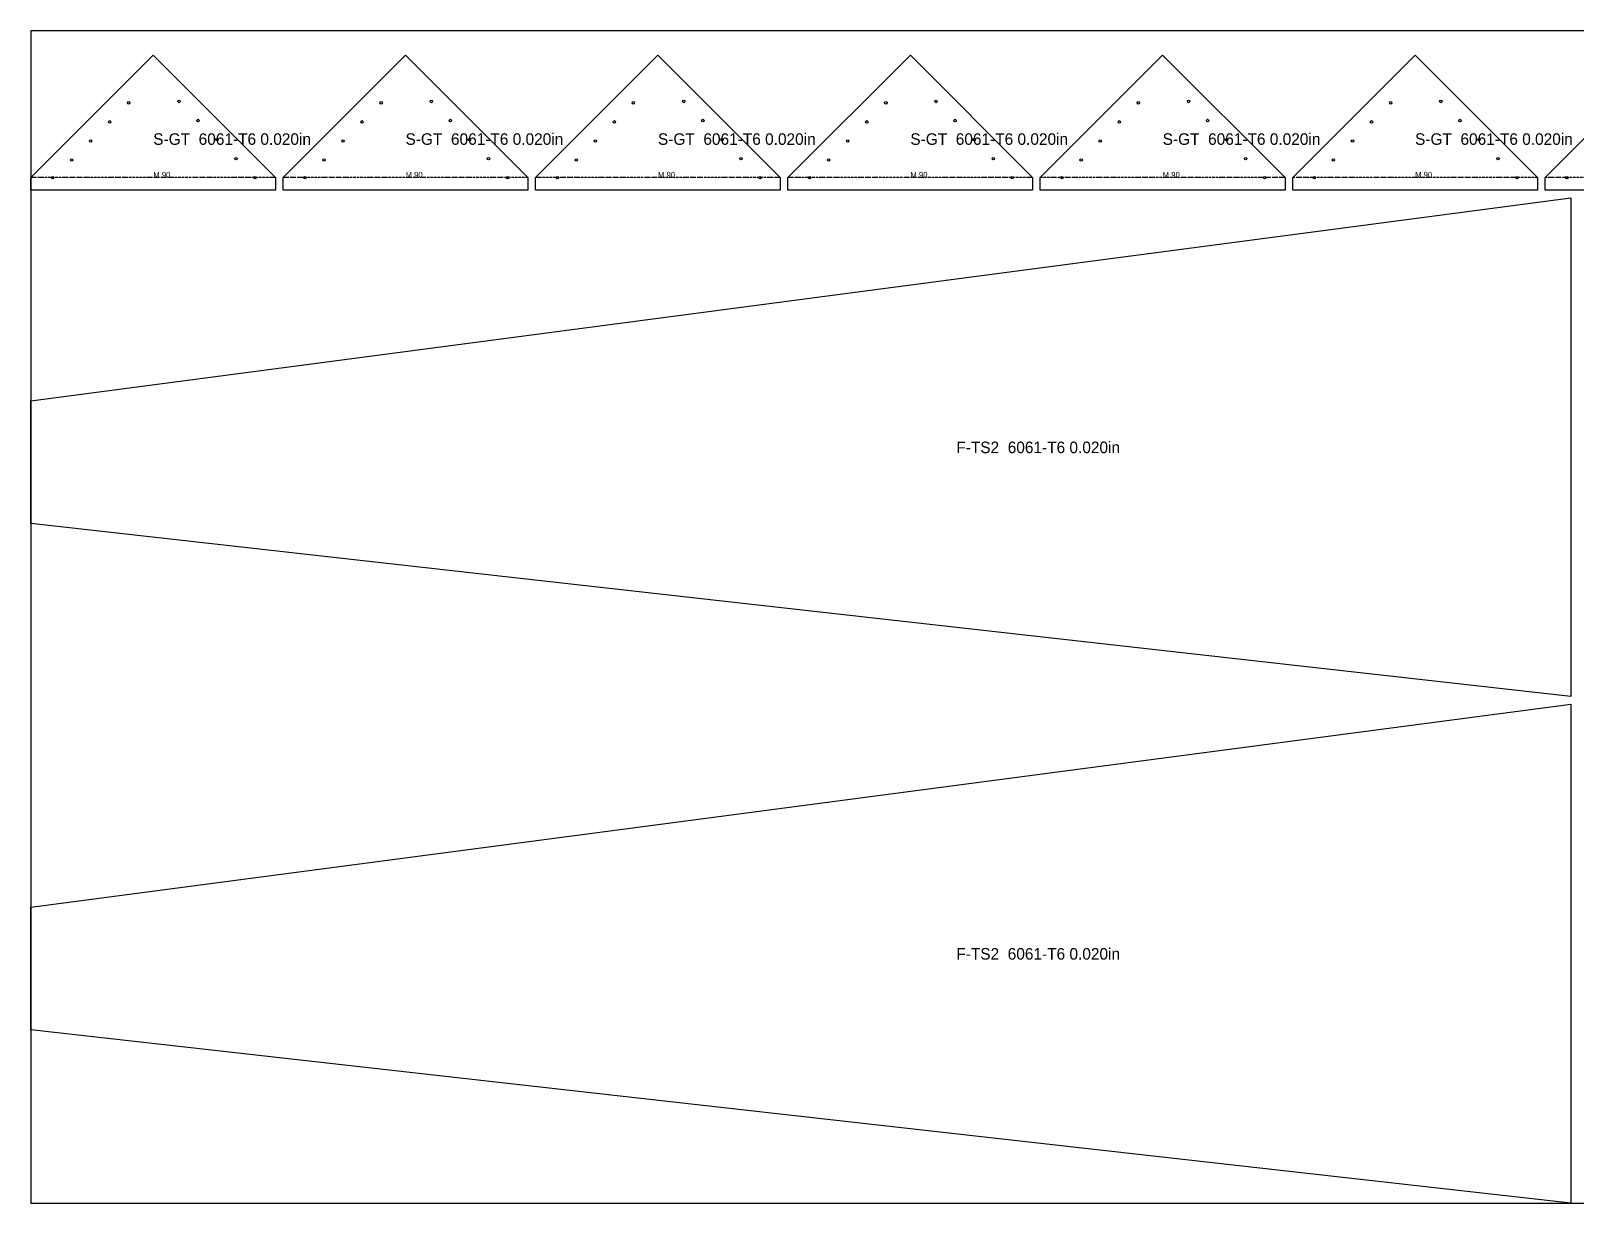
# Model space of a CAD drawing. Header units: millimetres. Extents: x 0 to 2508, y 0 to 1219.
# Drawn here: x 0 to 1607, y 0 to 1219 of the extents above; entities that cross this region are included whole.
import ezdxf

# ---------------------------------------------------------------- set-up
doc = ezdxf.new("R2010")
doc.units = ezdxf.units.MM
doc.linetypes.add('DASHDOT', pattern=[3.556, 2.54, -0.508, 0, -0.508])
for name, color, linetype in [('CUT', 7, 'CONTINUOUS'), ('ETCH', 8, 'CONTINUOUS'), ('HOLE', 6, 'CONTINUOUS'), ('MOUNTAIN', 5, 'DASHDOT')]:
    doc.layers.add(name, color=color, linetype=linetype)

msp = doc.modelspace()

# ---------------------------------------------------------------- linework, layer by layer
at = {"layer": 'CUT'}
for points in [[(254.6, 1066.4), (254.6, 1066.4), (254.6, 1053.4), (0, 1053.4), (0, 1066.4), (127.3, 1193.7), (254.6, 1066.4), (254.6, 1066.4), (254.6, 1066.4)], [(517.1, 1066.4), (517.1, 1066.4), (517.1, 1053.4), (262.6, 1053.4), (262.6, 1066.4), (389.8, 1193.7), (517.1, 1066.4), (517.1, 1066.4), (517.1, 1066.4)], [(779.7, 1066.4), (779.7, 1066.4), (779.7, 1053.4), (525.1, 1053.4), (525.1, 1066.4), (652.4, 1193.7), (779.7, 1066.4), (779.7, 1066.4), (779.7, 1066.4)], [(1042.2, 1066.4), (1042.2, 1066.4), (1042.2, 1053.4), (787.7, 1053.4), (787.7, 1066.4), (915, 1193.7), (1042.2, 1066.4), (1042.2, 1066.4), (1042.2, 1066.4)], [(1304.8, 1066.4), (1304.8, 1066.4), (1304.8, 1053.4), (1050.2, 1053.4), (1050.2, 1066.4), (1177.5, 1193.7), (1304.8, 1066.4), (1304.8, 1066.4), (1304.8, 1066.4)], [(1567.4, 1066.4), (1567.4, 1066.4), (1567.4, 1053.4), (1312.8, 1053.4), (1312.8, 1066.4), (1440.1, 1193.7), (1567.4, 1066.4), (1567.4, 1066.4), (1567.4, 1066.4)], [(1829.9, 1066.4), (1829.9, 1066.4), (1829.9, 1053.4), (1575.4, 1053.4), (1575.4, 1066.4), (1702.6, 1193.7), (1829.9, 1066.4), (1829.9, 1066.4), (1829.9, 1066.4)], [(1602.1, 526.7), (0, 706.9), (0, 834.3), (1602.1, 1045.4), (1602.1, 526.7)], [(1602.1, 0), (0, 180.2), (0, 307.6), (1602.1, 518.7), (1602.1, 0)]]:
    msp.add_lwpolyline(points, close=True, dxfattribs=at)
at = {"layer": 'ETCH'}
msp.add_lwpolyline([(0, 0), (2438, 0), (2438, 1219), (0, 1219)], close=True, dxfattribs=at)
at = {"layer": 'HOLE'}
for centre in [(101.8, 1144.2), (154.1, 1145.6), (364.4, 1144.2), (416.7, 1145.6), (626.9, 1144.2), (679.3, 1145.6), (889.5, 1144.2), (941.8, 1145.6), (1152.1, 1144.2), (1204.4, 1145.6), (1414.6, 1144.2), (1466.9, 1145.6), (82, 1124.4), (173.9, 1125.8), (344.6, 1124.4), (436.5, 1125.8), (607.1, 1124.4), (699.1, 1125.8), (869.7, 1124.4), (961.6, 1125.8), (1132.3, 1124.4), (1224.2, 1125.8), (1394.8, 1124.4), (1486.7, 1125.8), (62.2, 1104.6), (193.7, 1106), (324.8, 1104.6), (456.3, 1106), (587.3, 1104.6), (718.9, 1106), (849.9, 1104.6), (981.4, 1106), (1112.5, 1104.6), (1244, 1106), (1375, 1104.6), (1506.5, 1106), (42.4, 1084.8), (213.5, 1086.2), (305, 1084.8), (476.1, 1086.2), (567.5, 1084.8), (738.7, 1086.2), (830.1, 1084.8), (1001.2, 1086.2), (1092.7, 1084.8), (1263.8, 1086.2), (1355.2, 1084.8), (1526.3, 1086.2), (22.6, 1066.4), (233.3, 1066.4), (285.2, 1066.4), (495.9, 1066.4), (547.7, 1066.4), (758.5, 1066.4), (810.3, 1066.4), (1021, 1066.4), (1072.9, 1066.4), (1283.6, 1066.4), (1335.4, 1066.4), (1546.1, 1066.4), (1598, 1066.4)]:
    msp.add_circle(centre, 1.25, dxfattribs=at)
at = {"layer": 'MOUNTAIN'}
for p, q in [((254.6, 1066.4), (0, 1066.4)), ((517.1, 1066.4), (262.6, 1066.4)), ((779.7, 1066.4), (525.1, 1066.4)), ((1042.2, 1066.4), (787.7, 1066.4)), ((1304.8, 1066.4), (1050.2, 1066.4)), ((1567.4, 1066.4), (1312.8, 1066.4)), ((1829.9, 1066.4), (1575.4, 1066.4))]:
    msp.add_line(p, q, dxfattribs=at)

# ---------------------------------------------------------------- texts
at = {"layer": 'ETCH'}
for s, height, p in [('S-GT  6061-T6 0.020in', 12, (127.3, 1100.5)), ('S-GT  6061-T6 0.020in', 12, (389.8, 1100.5)), ('S-GT  6061-T6 0.020in', 12, (652.4, 1100.5)), ('S-GT  6061-T6 0.020in', 12, (915, 1100.5)), ('S-GT  6061-T6 0.020in', 12, (1177.5, 1100.5)), ('S-GT  6061-T6 0.020in', 12, (1440.1, 1100.5)), ('M 90', 6, (127.3, 1066.4)), ('M 90', 6, (389.8, 1066.4)), ('M 90', 6, (652.4, 1066.4)), ('M 90', 6, (915, 1066.4)), ('M 90', 6, (1177.5, 1066.4)), ('M 90', 6, (1440.1, 1066.4)), ('F-TS2  6061-T6 0.020in', 12, (962.8, 779.9)), ('F-TS2  6061-T6 0.020in', 12, (962.8, 253.2))]:
    msp.add_text(s, height=height, dxfattribs=at).set_placement(p)

doc.saveas('drawing.dxf')
